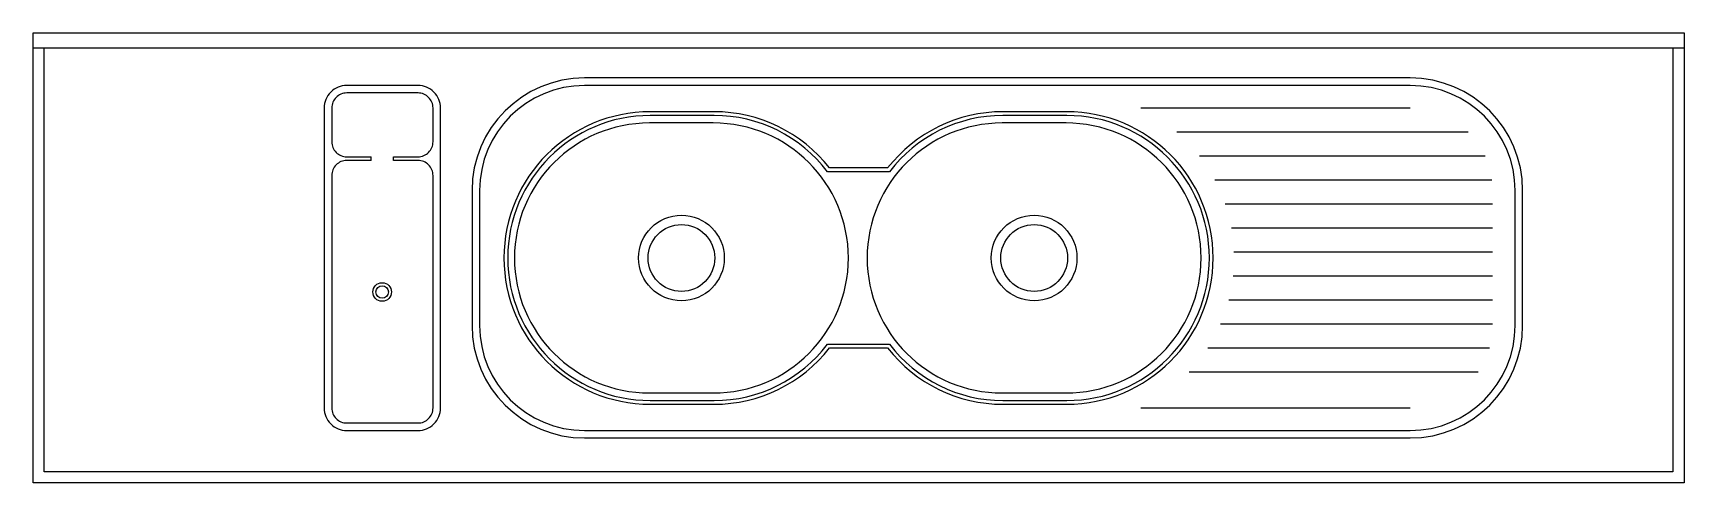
# Model space of a CAD drawing. Extents: x -1323 to 877, y 995 to 1595.
import ezdxf

# ---------------------------------------------------------------- set-up
doc = ezdxf.new("R2010")
doc.units = 0
doc.header["$LTSCALE"] = 70
doc.layers.get('0').update_dxf_attribs({"linetype": 'CONTINUOUS'})

msp = doc.modelspace()

# ---------------------------------------------------------------- linework, layer by layer
for p, q in [((-1322.7, 1594.6), (877.3, 1594.6)), ((-1322.7, 994.6), (-1322.7, 1594.6)), ((877.3, 1594.6), (877.3, 994.6)), ((-1322.7, 1574.6), (877.3, 1574.6)), ((-1307.7, 1009.6), (-1307.7, 1574.6)), ((862.3, 1574.6), (862.3, 1009.6)), ((512.3, 1534.6), (-587.7, 1534.6)), ((512.3, 1524.6), (-587.7, 1524.6)), ((-416.2, 1474.6), (-501.2, 1474.6)), ((-415.2, 1489.6), (-500.2, 1489.6)), ((-415.2, 1484.6), (-500.2, 1484.6)), ((53.8, 1474.6), (-31.2, 1474.6)), ((54.8, 1489.6), (-30.2, 1489.6)), ((54.8, 1484.6), (-30.2, 1484.6)), ((153.4, 1494.6), (512.3, 1494.6)), ((201.4, 1462.6), (589.8, 1462.6)), ((231.5, 1430.6), (612.2, 1430.6)), ((-872.2, 1424.6), (-872.2, 1429.6)), ((-842.2, 1424.6), (-842.2, 1429.6)), ((-181.5, 1409.6), (-264, 1409.6)), ((-183.9, 1414.6), (-261.5, 1414.6)), ((252, 1398.6), (621.4, 1398.6)), ((-737.7, 1384.6), (-737.7, 1204.6)), ((-727.7, 1384.6), (-727.7, 1204.6)), ((265.8, 1366.6), (622.3, 1366.6)), ((652.3, 1204.6), (652.3, 1384.6)), ((662.3, 1204.6), (662.3, 1384.6)), ((274.2, 1334.6), (622.3, 1334.6)), ((277.6, 1302.6), (622.3, 1302.6)), ((-681.2, 1294.6), (-681.2, 1294.6)), ((-211.2, 1294.6), (-211.2, 1294.6)), ((276.5, 1270.6), (622.3, 1270.6)), ((270.6, 1238.6), (622.3, 1238.6)), ((259.7, 1206.6), (622.3, 1206.6)), ((-264, 1179.6), (-181.5, 1179.6)), ((-261.5, 1174.6), (-183.9, 1174.6)), ((242.7, 1174.6), (618.1, 1174.6)), ((217.9, 1142.6), (603.1, 1142.6)), ((-501.2, 1114.6), (-416.2, 1114.6)), ((-500.2, 1104.6), (-415.2, 1104.6)), ((-31.2, 1114.6), (53.8, 1114.6)), ((-30.2, 1104.6), (54.8, 1104.6)), ((-500.2, 1099.6), (-415.2, 1099.6)), ((-30.2, 1099.6), (54.8, 1099.6)), ((153.4, 1094.6), (512.3, 1094.6)), ((-587.7, 1064.6), (512.3, 1064.6)), ((-587.7, 1054.6), (512.3, 1054.6)), ((877.3, 994.6), (-1322.7, 994.6)), ((862.3, 1009.6), (-1307.7, 1009.6))]:
    msp.add_line(p, q)
msp.add_lwpolyline([(-779.7, 1094.6), (-779.7, 1494.6, 0.414214), (-809.7, 1524.6), (-904.7, 1524.6, 0.414214), (-934.7, 1494.6), (-934.7, 1094.6, 0.414214), (-904.7, 1064.6), (-809.7, 1064.6, 0.414214)], format="xyb", close=True)
for points in [[(-789.7, 1449.6), (-789.7, 1494.6, 0.414214), (-809.7, 1514.6), (-904.7, 1514.6, 0.414214), (-924.7, 1494.6), (-924.7, 1449.6, 0.414214), (-904.7, 1429.6), (-872.2, 1429.6, 0.381104)], [(-842.2, 1429.6), (-809.7, 1429.6, 0.414214), (-789.7, 1449.6)], [(-872.2, 1424.6), (-904.7, 1424.6, 0.414214), (-924.7, 1404.6), (-924.7, 1094.6, 0.414214), (-904.7, 1074.6), (-809.7, 1074.6, 0.414214), (-789.7, 1094.6)], [(-789.7, 1094.6), (-789.7, 1404.6, 0.414214), (-809.7, 1424.6), (-842.2, 1424.6, 0.415665)]]:
    msp.add_lwpolyline(points, format="xyb")
for centre, radius in [((-458.7, 1294.6), 57.1), ((11.3, 1294.6), 57.1), ((-458.7, 1294.6), 44.5), ((11.3, 1294.6), 44.5), ((-857.5, 1249.3), 12.4), ((-857.5, 1249.3), 8.25)]:
    msp.add_circle(centre, radius)
for centre, radius, start, end in [((-587.7, 1384.6), 150, 90, 180), ((-587.7, 1384.6), 140, 90, 180), ((512.3, 1384.6), 150, 0, 90), ((512.3, 1384.6), 140, 0, 90), ((-500.2, 1294.6), 195, 90, 180), ((-500.2, 1294.6), 190, 90, 180), ((-501.2, 1294.6), 180, 90, 180), ((-416.2, 1294.6), 180, 0, 90), ((-415.2, 1294.6), 195, 37.9799, 90), ((-415.2, 1294.6), 190, 37.2478, 90), ((-31.2, 1294.6), 180, 90, 180), ((-30.2, 1294.6), 195, 90, 142.0201), ((-30.2, 1294.6), 190, 90, 142.7522), ((53.8, 1294.6), 180, 0, 90), ((54.8, 1294.6), 195, 0, 90), ((54.8, 1294.6), 190, 0, 90), ((-500.2, 1294.6), 195, 180, 270), ((-500.2, 1294.6), 190, 180, 270), ((-501.2, 1294.6), 180, 180, 270), ((-416.2, 1294.6), 180, 270, 0), ((-31.2, 1294.6), 180, 180, 270), ((53.8, 1294.6), 180, 270, 0), ((54.8, 1294.6), 195, 270, 0), ((54.8, 1294.6), 190, 270, 0), ((-587.7, 1204.6), 150, 180, 270), ((-587.7, 1204.6), 140, 180, 270), ((512.3, 1204.6), 150, 270, 0), ((512.3, 1204.6), 140, 270, 0), ((-415.2, 1294.6), 190, 270, 322.7522), ((-415.2, 1294.6), 195, 270, 322.0201), ((-30.2, 1294.6), 195, 217.9799, 270), ((-30.2, 1294.6), 190, 217.2478, 270)]:
    msp.add_arc(centre, radius, start, end)

doc.saveas('drawing.dxf')
